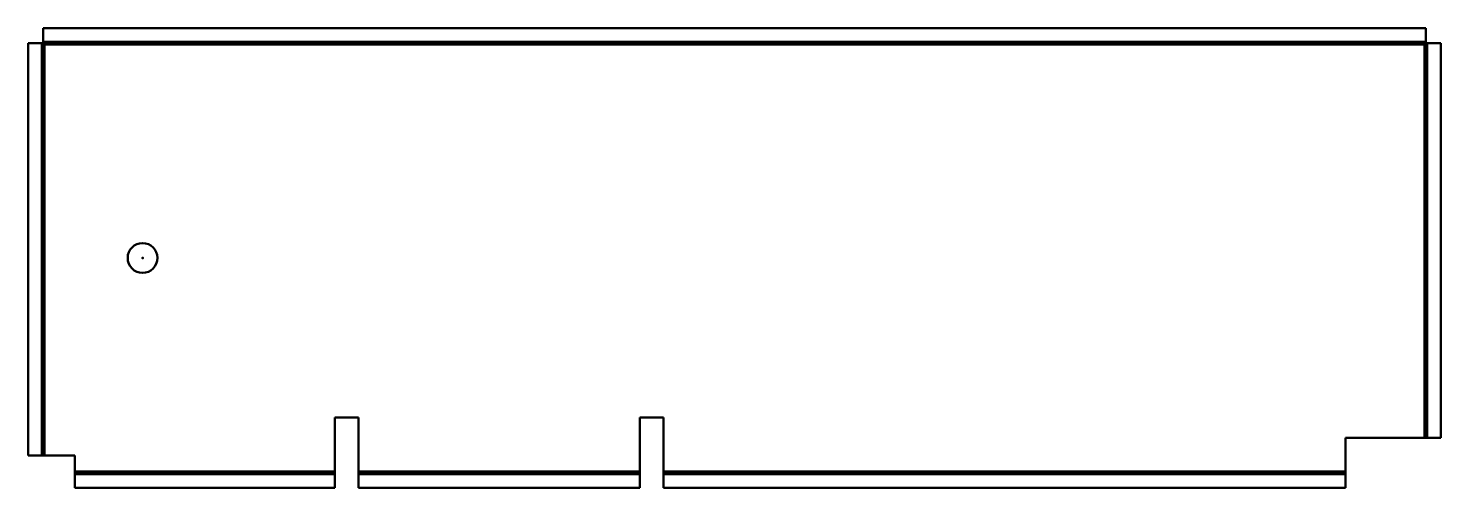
# Model space of a CAD drawing. Header units: inches. Extents: x -0.9 to 73.2, y -23.2 to 0.9.
import ezdxf

# ---------------------------------------------------------------- set-up
doc = ezdxf.new("R2010")
doc.units = ezdxf.units.IN
doc.header["$MEASUREMENT"] = 0
doc.linetypes.add('Continuo', pattern=[0])
for name, color, linetype, lineweight in [('IV_ARC_CENTERS', 7, 'Continuo', 50), ('IV_BEND', 7, 'Continuo', 50), ('IV_INTERIOR_PROFILES', 7, 'Continuo', 50), ('IV_OUTER_PROFILE', 7, 'Continuo', 50), ('IV_TANGENT', 7, 'Continuo', 50)]:
    doc.layers.add(name, color=color, linetype=linetype, lineweight=lineweight)

msp = doc.modelspace()

# ---------------------------------------------------------------- linework, layer by layer
at = {"layer": 'IV_ARC_CENTERS'}
msp.add_point((5.145, -11.195), dxfattribs=at)
at = {"layer": 'IV_BEND'}
for p, q in [((-0.072, 0.031), (-0.072, -21.558)), ((72.422, 0.072), (-0.031, 0.072)), ((72.463, -20.62), (72.463, 0.031)), ((1.583, -22.463), (15.228, -22.463)), ((16.478, -22.463), (31.228, -22.463)), ((32.478, -22.463), (68.245, -22.463))]:
    msp.add_line(p, q, dxfattribs=at)
at = {"layer": 'IV_INTERIOR_PROFILES'}
msp.add_circle((5.145, -11.195), 0.781, dxfattribs=at)
at = {"layer": 'IV_OUTER_PROFILE'}
for p, q in [((72.453, 0.852), (-0.062, 0.852)), ((-0.062, 0.144), (-0.062, 0.852)), ((72.453, 0.144), (72.453, 0.852)), ((-0.144, 0.062), (-0.852, 0.062)), ((-0.852, 0.062), (-0.852, -21.558)), ((0, 0), (-0.144, 0.062)), ((-0.062, 0.144), (0, 0)), ((72.391, 0), (72.453, 0.144)), ((72.535, 0.062), (72.391, 0)), ((72.535, 0.062), (73.243, 0.062)), ((73.243, -20.62), (73.243, 0.062)), ((15.228, -22.391), (15.228, -19.558)), ((16.478, -19.558), (15.228, -19.558)), ((16.478, -22.391), (16.478, -19.558)), ((31.228, -22.391), (31.228, -19.558)), ((32.478, -19.558), (31.228, -19.558)), ((32.478, -22.391), (32.478, -19.558)), ((68.245, -22.391), (68.245, -20.62)), ((68.245, -20.62), (72.391, -20.62)), ((72.391, -20.62), (72.535, -20.62)), ((72.535, -20.62), (73.243, -20.62)), ((-0.144, -21.558), (-0.852, -21.558)), ((-0.144, -21.558), (0, -21.558)), ((1.583, -21.558), (0, -21.558)), ((1.583, -22.391), (1.583, -21.558)), ((1.583, -22.391), (1.583, -22.535)), ((1.583, -22.535), (1.583, -23.243)), ((15.228, -22.391), (15.228, -22.535)), ((15.228, -22.535), (15.228, -23.243)), ((16.478, -22.391), (16.478, -22.535)), ((16.478, -22.535), (16.478, -23.243)), ((31.228, -22.391), (31.228, -22.535)), ((31.228, -22.535), (31.228, -23.243)), ((32.478, -22.391), (32.478, -22.535)), ((32.478, -22.535), (32.478, -23.243)), ((68.245, -22.535), (68.245, -22.391)), ((68.245, -23.243), (68.245, -22.535)), ((1.583, -23.243), (15.228, -23.243)), ((16.478, -23.243), (31.228, -23.243)), ((32.478, -23.243), (68.245, -23.243))]:
    msp.add_line(p, q, dxfattribs=at)
at = {"layer": 'IV_TANGENT'}
for p, q in [((-0.144, 0.062), (-0.144, -21.558)), ((72.453, 0.144), (-0.062, 0.144)), ((0, 0), (72.391, 0)), ((0, -21.558), (0, 0)), ((72.535, -20.62), (72.535, 0.062)), ((72.391, 0), (72.391, -20.62)), ((15.228, -22.391), (1.583, -22.391)), ((1.583, -22.535), (15.228, -22.535)), ((31.228, -22.391), (16.478, -22.391)), ((16.478, -22.535), (31.228, -22.535)), ((68.245, -22.391), (32.478, -22.391)), ((32.478, -22.535), (68.245, -22.535))]:
    msp.add_line(p, q, dxfattribs=at)

doc.saveas('drawing.dxf')
